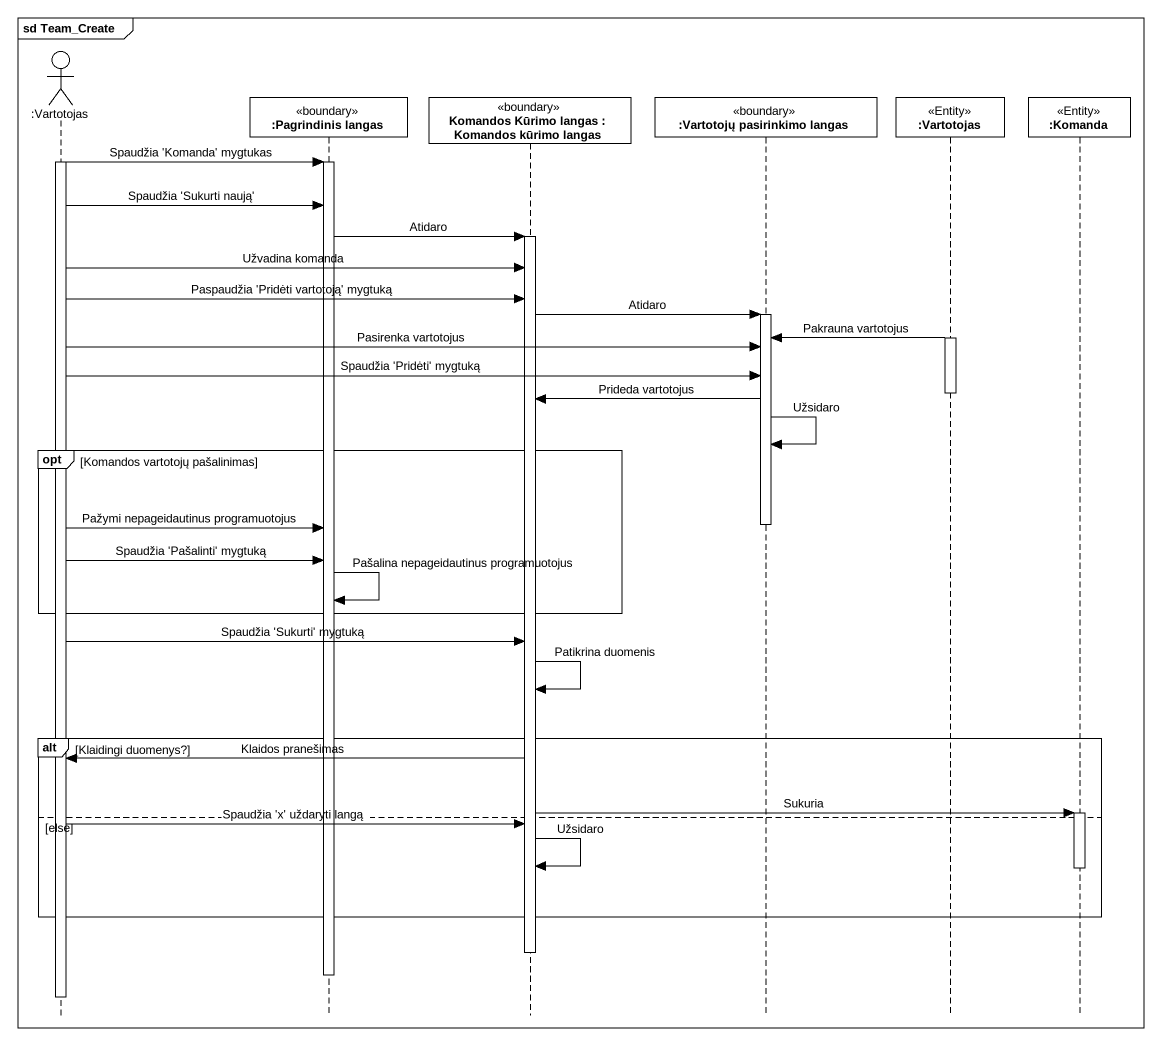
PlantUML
@startuml
mainframe sd Team_Create
hide footbox
actor ":Vartotojas" as Vartotojas
participant ":Pagrindinis langas" as Pagrindinis_langas <<boundary>>
participant "Komandos Kūrimo langas : Komandos kūrimo langas" as Komandos_Kūrimo_langas <<boundary>>
participant ":Vartotojų pasirinkimo langas" as Vartotojų_pasirinkimo_langas <<boundary>>
participant ":Vartotojas" as Vartotojas_2 <<Entity>>
participant ":Komanda" as Komanda <<Entity>>

activate Vartotojas
Vartotojas -> Pagrindinis_langas : Spaudžia 'Komanda' mygtukas
activate Pagrindinis_langas
Vartotojas -> Pagrindinis_langas : Spaudžia 'Sukurti naują'
Pagrindinis_langas -> Komandos_Kūrimo_langas : Atidaro
activate Komandos_Kūrimo_langas
Vartotojas -> Komandos_Kūrimo_langas : Užvadina komanda
Vartotojas -> Komandos_Kūrimo_langas : Paspaudžia 'Pridėti vartotoją' mygtuką
Komandos_Kūrimo_langas -> Vartotojų_pasirinkimo_langas : Atidaro
activate Vartotojų_pasirinkimo_langas
activate Vartotojas_2
Vartotojas_2 -> Vartotojų_pasirinkimo_langas : Pakrauna vartotojus
Vartotojas -> Vartotojų_pasirinkimo_langas : Pasirenka vartotojus
Vartotojas -> Vartotojų_pasirinkimo_langas : Spaudžia 'Pridėti' mygtuką
deactivate Vartotojas_2
Vartotojų_pasirinkimo_langas -> Komandos_Kūrimo_langas : Prideda vartotojus
Vartotojų_pasirinkimo_langas -> Vartotojų_pasirinkimo_langas : Užsidaro
opt Komandos vartotojų pašalinimas
  deactivate Vartotojų_pasirinkimo_langas
  Vartotojas -> Pagrindinis_langas : Pažymi nepageidautinus programuotojus
  Vartotojas -> Pagrindinis_langas : Spaudžia 'Pašalinti' mygtuką
  Pagrindinis_langas -> Pagrindinis_langas : Pašalina nepageidautinus programuotojus
end
Vartotojas -> Komandos_Kūrimo_langas : Spaudžia 'Sukurti' mygtuką
Komandos_Kūrimo_langas -> Komandos_Kūrimo_langas : Patikrina duomenis
alt Klaidingi duomenys?
  Komandos_Kūrimo_langas -> Vartotojas : Klaidos pranešimas
  Komandos_Kūrimo_langas -> Komanda : Sukuria
  activate Komanda
else else
  Vartotojas -> Komandos_Kūrimo_langas : Spaudžia 'x' uždaryti langą
  Komandos_Kūrimo_langas -> Komandos_Kūrimo_langas : Užsidaro
  deactivate Komanda
end
deactivate Komandos_Kūrimo_langas
deactivate Pagrindinis_langas
deactivate Vartotojas
@enduml
